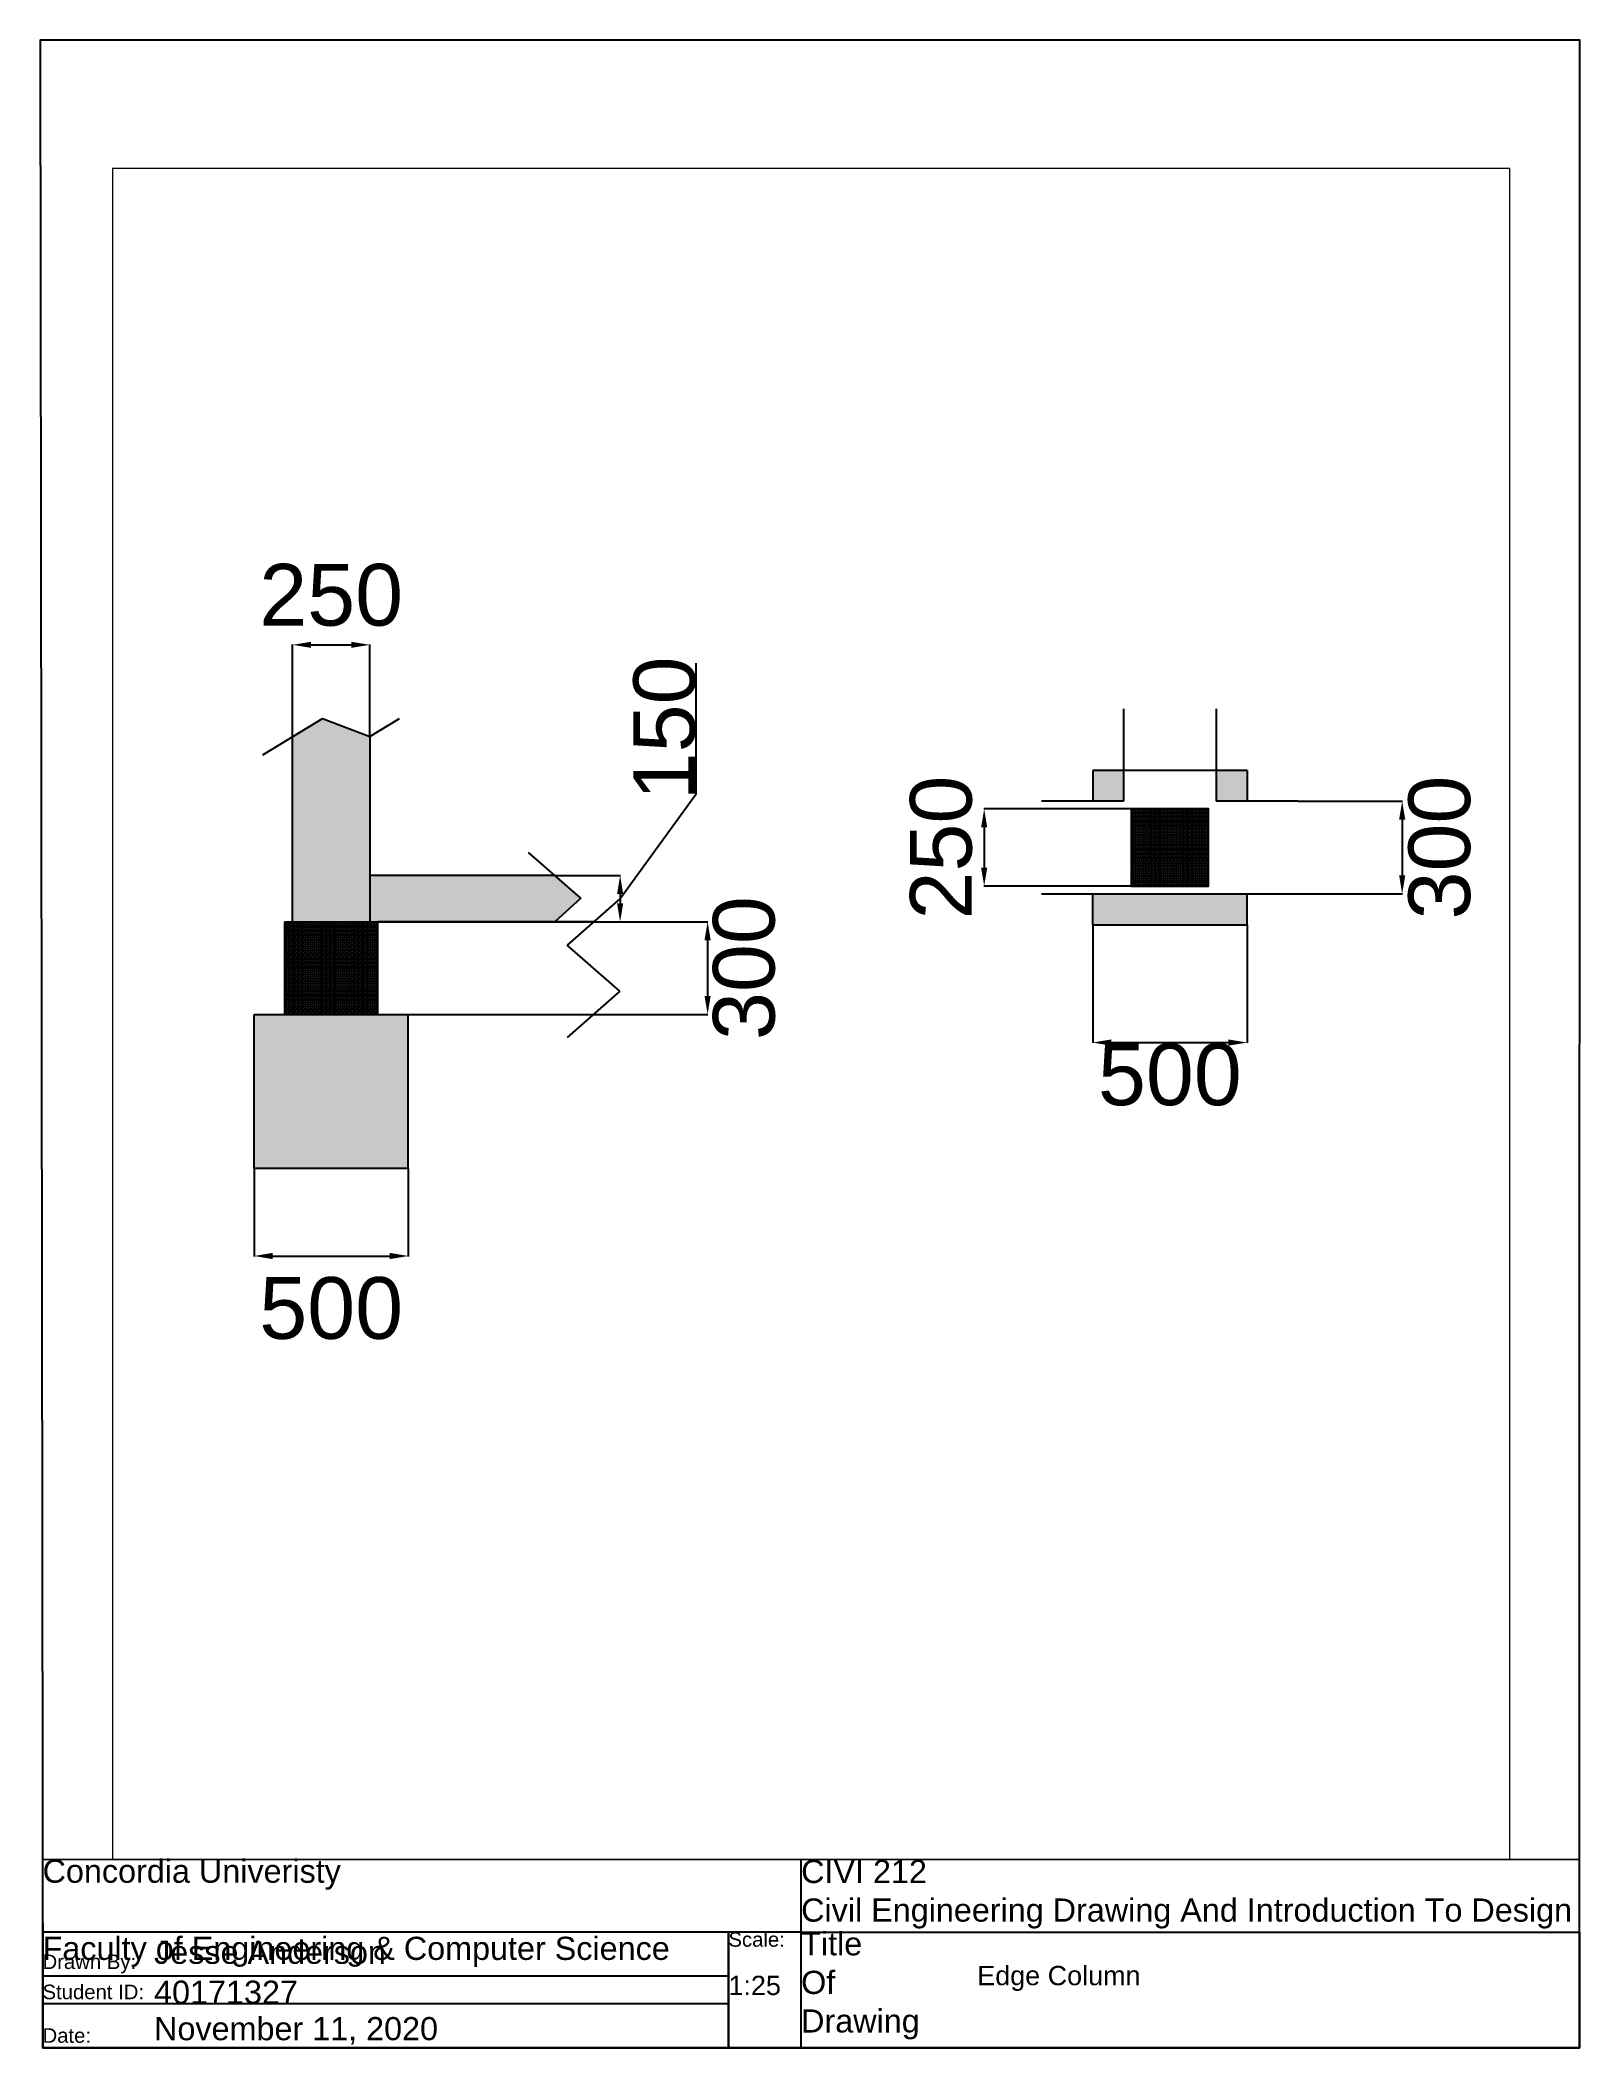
# Paper-space layout 'Edge Column' of a CAD drawing. Header units: millimetres. Extents: x 0 to 200, y 0 to 260.
# The model-space entities are those that its viewports show. They can reach past a viewport. Long polylines and large blocks are cut down to what shows.
import ezdxf

# ---------------------------------------------------------------- set-up
doc = ezdxf.new("R2010")
doc.units = ezdxf.units.MM
doc.layers.add('Centreline', color=7, linetype='Continuous', plot=False)
doc.styles.add('Annotative', font='arial.ttf')
doc.styles.get("Standard").update_dxf_attribs({"font": 'arial.ttf', "height": 100})
doc.dimstyles.new('Annotative', dxfattribs={"dimscale": 0, "dimtxt": 100, "dimasz": 60, "dimexe": 1.25, "dimexo": 0.625, "dimtad": 1, "dimtxsty": 'Standard', "dimcen": 2.5, "dimadec": 0, "dimazin": 0, "dimtfac": 1, "dimtmove": 0, "dimatfit": 3, "dimfxl": 1, "dimarcsym": 0})
pattern_1 = [(0, (-15910.804, -17830.3674), (0, 6.985), [5.08, -1.905]), (90, (-15910.804, -17830.3674), (-6.985, 4e-16), [5.08, -1.905])]
pattern_2 = [(0, (-12587.774, -9212.82), (0, 6.985), [5.08, -1.905]), (90, (-12587.774, -9212.82), (-6.985, 4e-16), [5.08, -1.905])]

# ---------------------------------------------------------------- blocks, each defined once
blk = doc.blocks.new('*D133')
at = {"layer": 'Centreline', "color": 0, "lineweight": -2, "transparency": 16777216}
for p, q in [((47137.3, -3058.3), (47137.3, -2760.3)), ((47197.3, -2761.6), (47327.3, -2761.6)), ((47387.3, -3058.3), (47387.3, -2760.3))]:
    blk.add_line(p, q, dxfattribs=at)
at = {"layer": 'Centreline', "color": 0, "lineweight": -3, "transparency": 16777216}
for points in [[(47197.3, -2751.6), (47197.3, -2771.6), (47137.3, -2761.6)], [(47327.3, -2751.6), (47327.3, -2771.6), (47387.3, -2761.6)]]:
    blk.add_solid(points, dxfattribs=at)
at = {"layer": 'Defpoints', "color": 0, "lineweight": -3, "transparency": 16777216}
for p in [(47387.3, -2761.6), (47137.3, -3059), (47387.3, -3059)]:
    blk.add_point(p, dxfattribs=at)
at = {"layer": 'Centreline', "color": 0, "lineweight": -3, "transparency": 16777216, "insert": (47262.3, -2600.8), "char_height": 100, "attachment_point": 5}
blk.add_mtext('{\\H2x;250}', dxfattribs=at)
blk = doc.blocks.new('*D134')
at = {"layer": 'Centreline', "color": 0, "lineweight": -2, "transparency": 16777216}
for p, q in [((48112.9, -3659), (48483.3, -3659)), ((48482.1, -3719), (48482.1, -3899)), ((48112.9, -3959), (48483.3, -3959))]:
    blk.add_line(p, q, dxfattribs=at)
at = {"layer": 'Centreline', "color": 0, "lineweight": -3, "transparency": 16777216}
for points in [[(48472.1, -3719), (48492.1, -3719), (48482.1, -3659)], [(48472.1, -3899), (48492.1, -3899), (48482.1, -3959)]]:
    blk.add_solid(points, dxfattribs=at)
at = {"layer": 'Defpoints', "color": 0, "lineweight": -3, "transparency": 16777216}
for p in [(48112.3, -3659), (48112.3, -3959), (48482.1, -3959)]:
    blk.add_point(p, dxfattribs=at)
at = {"layer": 'Centreline', "color": 0, "lineweight": -3, "transparency": 16777216, "insert": (48600.8, -3809), "char_height": 100, "attachment_point": 5, "rotation": 90}
blk.add_mtext('{\\H2x;300}', dxfattribs=at)
blk = doc.blocks.new('*D135')
at = {"layer": 'Centreline', "color": 0, "lineweight": -2, "transparency": 16777216}
for p, q in [((47012.3, -4459.6), (47012.3, -4743.2)), ((47512.3, -4459.6), (47512.3, -4743.2)), ((47072.3, -4742), (47452.3, -4742))]:
    blk.add_line(p, q, dxfattribs=at)
at = {"layer": 'Centreline', "color": 0, "lineweight": -3, "transparency": 16777216}
for points in [[(47072.3, -4732), (47072.3, -4752), (47012.3, -4742)], [(47452.3, -4732), (47452.3, -4752), (47512.3, -4742)]]:
    blk.add_solid(points, dxfattribs=at)
at = {"layer": 'Defpoints', "color": 0, "lineweight": -3, "transparency": 16777216}
for p in [(47012.3, -4459), (47512.3, -4459), (47512.3, -4742)]:
    blk.add_point(p, dxfattribs=at)
at = {"layer": 'Centreline', "color": 0, "lineweight": -3, "transparency": 16777216, "insert": (47262.3, -4911.8), "char_height": 100, "attachment_point": 5}
blk.add_mtext('{\\H2x;500}', dxfattribs=at)
blk = doc.blocks.new('*D136')
at = {"layer": 'Centreline', "color": 0, "lineweight": -2, "transparency": 16777216}
for p, q in [((48445.5, -3244.3), (48445.5, -2820.6)), ((48198.7, -3584), (48445.5, -3244.3)), ((47987.9, -3509), (48199.9, -3509)), ((48198.7, -3569), (48198.7, -3599)), ((47987.9, -3659), (48199.9, -3659))]:
    blk.add_line(p, q, dxfattribs=at)
at = {"layer": 'Centreline', "color": 0, "lineweight": -3, "transparency": 16777216}
for points in [[(48188.7, -3569), (48208.7, -3569), (48198.7, -3509)], [(48188.7, -3599), (48208.7, -3599), (48198.7, -3659)]]:
    blk.add_solid(points, dxfattribs=at)
at = {"layer": 'Defpoints', "color": 0, "lineweight": -3, "transparency": 16777216}
for p in [(47987.3, -3509), (47987.3, -3659), (48198.7, -3659)]:
    blk.add_point(p, dxfattribs=at)
at = {"layer": 'Centreline', "color": 0, "lineweight": -3, "transparency": 16777216, "insert": (48342.8, -3032.4), "char_height": 100, "attachment_point": 5, "rotation": 90}
blk.add_mtext('{\\H2x;150}', dxfattribs=at)
blk = doc.blocks.new('*D141')
at = {"layer": 'Centreline', "color": 0, "lineweight": -2, "transparency": 16777216}
for p, q in [((50396.2, -3268.4), (50734.1, -3268.4)), ((50732.9, -3328.4), (50732.9, -3508.4)), ((50396.2, -3568.4), (50734.1, -3568.4))]:
    blk.add_line(p, q, dxfattribs=at)
at = {"layer": 'Centreline', "color": 0, "lineweight": -3, "transparency": 16777216}
for points in [[(50722.9, -3328.4), (50742.9, -3328.4), (50732.9, -3268.4)], [(50722.9, -3508.4), (50742.9, -3508.4), (50732.9, -3568.4)]]:
    blk.add_solid(points, dxfattribs=at)
at = {"layer": 'Defpoints', "color": 0, "lineweight": -3, "transparency": 16777216}
for p in [(50395.6, -3268.4), (50395.6, -3568.4), (50732.9, -3568.4)]:
    blk.add_point(p, dxfattribs=at)
at = {"layer": 'Centreline', "color": 0, "lineweight": -3, "transparency": 16777216, "insert": (50854.3, -3418.4), "char_height": 100, "attachment_point": 5, "rotation": 90}
blk.add_mtext('{\\H2x;300}', dxfattribs=at)
blk = doc.blocks.new('*D142')
at = {"layer": 'Centreline', "color": 0, "lineweight": -2, "transparency": 16777216}
for p, q in [((49730, -3669.1), (49730, -4051.6)), ((50230, -3669.1), (50230, -4051.6)), ((49790, -4050.3), (50170, -4050.3))]:
    blk.add_line(p, q, dxfattribs=at)
at = {"layer": 'Centreline', "color": 0, "lineweight": -3, "transparency": 16777216}
for points in [[(49790, -4040.3), (49790, -4060.3), (49730, -4050.3)], [(50170, -4040.3), (50170, -4060.3), (50230, -4050.3)]]:
    blk.add_solid(points, dxfattribs=at)
at = {"layer": 'Defpoints', "color": 0, "lineweight": -3, "transparency": 16777216}
for p in [(49730, -3668.4), (50230, -3668.4), (50230, -4050.3)]:
    blk.add_point(p, dxfattribs=at)
at = {"layer": 'Centreline', "color": 0, "lineweight": -3, "transparency": 16777216, "insert": (49980, -4154.8), "char_height": 100, "attachment_point": 5}
blk.add_mtext('{\\H2x;500}', dxfattribs=at)
blk = doc.blocks.new('*D140')
at = {"layer": 'Centreline', "color": 0, "lineweight": -2, "transparency": 16777216}
for p, q in [((49854.4, -3293.4), (49377.1, -3293.4)), ((49378.3, -3353.4), (49378.3, -3483.4)), ((49854.4, -3543.4), (49377.1, -3543.4))]:
    blk.add_line(p, q, dxfattribs=at)
at = {"layer": 'Centreline', "color": 0, "lineweight": -3, "transparency": 16777216}
for points in [[(49368.3, -3353.4), (49388.3, -3353.4), (49378.3, -3293.4)], [(49368.3, -3483.4), (49388.3, -3483.4), (49378.3, -3543.4)]]:
    blk.add_solid(points, dxfattribs=at)
at = {"layer": 'Defpoints', "color": 0, "lineweight": -3, "transparency": 16777216}
for p in [(49855, -3293.4), (49378.3, -3543.4), (49855, -3543.4)]:
    blk.add_point(p, dxfattribs=at)
at = {"layer": 'Centreline', "color": 0, "lineweight": -3, "transparency": 16777216, "insert": (49239.3, -3418.4), "char_height": 100, "attachment_point": 5, "rotation": 90}
blk.add_mtext('{\\H2x;250}', dxfattribs=at)

msp = doc.modelspace()

# ---------------------------------------------------------------- hatches: boundary and pattern name
at = {"layer": 'Centreline', "lineweight": -3, "true_color": 0x642165, "transparency": 33554559}
h = msp.add_hatch(dxfattribs=at)
h.set_pattern_fill('ANGLE', color=219)
h.set_pattern_definition(pattern_1)
h.paths.add_polyline_path([(47137.276, -3658.962), (47387.276, -3658.962), (47387.276, -3058.962), (47234.12, -3000.386), (47137.276, -3058.962)])
at = {"layer": 'Centreline', "lineweight": -3, "true_color": 0x991b1e, "transparency": 33554559}
h = msp.add_hatch(dxfattribs=at)
h.set_pattern_fill('ANGLE', color=244)
h.set_pattern_definition(pattern_2)
h.paths.add_polyline_path([(49730.05, -3268.447), (49830.05, -3268.447), (49830.05, -3168.447), (49730.05, -3168.447)])
h.paths.add_polyline_path([(50130.05, -3268.447), (50230.05, -3268.447), (50230.05, -3168.447), (50130.05, -3168.447)])
h.paths.add_polyline_path([(50230.05, -3668.447), (50230.05, -3568.447), (49730.05, -3568.447), (49730.05, -3668.447)])
at = {"layer": 'Centreline', "lineweight": -3, "true_color": 0x642165, "transparency": 33554559}
h = msp.add_hatch(dxfattribs=at)
h.set_pattern_fill('ANGLE', color=219)
h.set_pattern_definition(pattern_2)
h.paths.add_polyline_path([(49855.05, -3293.447), (49855.05, -3543.447), (50105.05, -3543.447), (50105.05, -3293.447)])
at = {"layer": 'Centreline', "lineweight": -3, "true_color": 0x136734, "transparency": 33554559}
h = msp.add_hatch(dxfattribs=at)
h.set_pattern_fill('ANGLE', color=116)
h.set_pattern_definition([(0, (-15910.804, -17530.3674), (0, 6.985), [5.08, -1.905]), (90, (-15910.804, -17530.3674), (-6.985, 4e-16), [5.08, -1.905])])
h.paths.add_polyline_path([(48071.342, -3582.406), (47987.276, -3508.962), (47387.276, -3508.962), (47387.276, -3658.962), (47987.276, -3658.962)])
at = {"layer": 'Centreline', "lineweight": -3, "true_color": 0xcd6928, "transparency": 33554559}
h = msp.add_hatch(dxfattribs=at)
h.set_pattern_fill('ANGLE', color=32)
h.set_pattern_definition(pattern_1)
h.paths.add_polyline_path([(47112.276, -3658.962), (47112.276, -3958.962), (47412.276, -3958.962), (47412.276, -3658.962), (47387.276, -3658.962)])
at = {"layer": 'Centreline', "lineweight": -3, "true_color": 0x991b1e, "transparency": 33554559}
h = msp.add_hatch(dxfattribs=at)
h.set_pattern_fill('ANGLE', color=244)
h.set_pattern_definition(pattern_1)
h.paths.add_polyline_path([(47012.276, -4458.962), (47512.276, -4458.962), (47512.276, -3958.962), (47412.276, -3958.962), (47012.276, -3958.962)])

# ---------------------------------------------------------------- linework, layer by layer
at = {"layer": 'Centreline', "color": 32, "lineweight": -3, "true_color": 0xcd6928}
for p, q in [((49830.05, -2968.447), (49830.05, -3268.447)), ((50130.05, -2968.447), (50130.05, -3268.447)), ((49830.05, -3268.447), (49564.528, -3268.447)), ((50395.571, -3268.447), (50130.05, -3268.447)), ((49564.528, -3568.447), (50395.571, -3568.447)), ((47112.276, -3658.962), (47412.276, -3658.962)), ((47112.276, -3958.962), (47112.276, -3658.962)), ((48112.276, -3658.962), (47412.276, -3658.962)), ((47412.276, -3658.962), (47412.276, -3958.962)), ((47412.276, -3958.962), (48112.276, -3958.962))]:
    msp.add_line(p, q, dxfattribs=at)
at = {"layer": 'Centreline', "color": 219, "lineweight": -3, "true_color": 0x642165}
for p, q in [((47137.276, -3658.962), (47137.276, -3058.962)), ((47387.276, -3058.962), (47387.276, -3658.962))]:
    msp.add_line(p, q, dxfattribs=at)
at = {"layer": 'Centreline', "color": 244, "lineweight": -3, "true_color": 0x991b1e}
for p, q in [((50230.05, -3168.447), (49730.05, -3168.447)), ((49730.05, -3168.447), (49730.05, -3268.447)), ((50230.05, -3168.447), (50230.05, -3268.447)), ((49730.05, -3668.447), (49730.05, -3568.447)), ((50230.05, -3668.447), (50230.05, -3568.447)), ((49730.05, -3668.447), (50230.05, -3668.447)), ((47012.276, -3958.962), (47512.276, -3958.962)), ((47012.276, -4458.962), (47012.276, -3958.962)), ((47387.276, -3958.962), (47137.276, -3958.962)), ((47512.276, -4458.962), (47512.276, -3958.962)), ((47512.276, -4458.962), (47012.276, -4458.962))]:
    msp.add_line(p, q, dxfattribs=at)
at = {"layer": 'Centreline', "lineweight": -3}
for p, q in [((48071.342, -3582.406), (47901.848, -3434.326)), ((48197.705, -3584.691), (48026.848, -3734.691)), ((48197.705, -3883.962), (48026.848, -3734.691)), ((48197.705, -3883.962), (48026.848, -4033.962))]:
    msp.add_line(p, q, dxfattribs=at)
at = {"layer": 'Centreline', "color": 116, "lineweight": -3, "true_color": 0x136734}
for p, q in [((47987.276, -3508.962), (47387.276, -3508.962)), ((47387.276, -3658.962), (47987.276, -3658.962))]:
    msp.add_line(p, q, dxfattribs=at)
at = {"layer": 'Centreline', "lineweight": -3}
for points in [[(47040.433, -3117.537), (47234.12, -3000.386)], [(47234.12, -3000.386), (47387.276, -3058.962)], [(47387.276, -3058.962), (47484.12, -3000.386)], [(48071.342, -3582.406), (47987.276, -3658.962)]]:
    msp.add_lwpolyline(points, dxfattribs=at)
msp.add_lwpolyline([(49855.05, -3543.447), (50105.05, -3543.447), (50105.05, -3293.447), (49855.05, -3293.447)], close=True, dxfattribs=at)

# ---------------------------------------------------------------- dimensions: what is measured, and where the dimension line sits
for base, p1, p2, picture, middle in [((47387.276, -2761.552), (47137.276, -3058.962), (47387.276, -3058.962), '*D133', (47262.276, -2600.78)), ((50230.05, -4050.331), (49730.05, -3668.447), (50230.05, -3668.447), '*D142', (49980.05, -4154.778)), ((47512.276, -4741.997), (47012.276, -4458.962), (47512.276, -4458.962), '*D135', (47262.276, -4911.758))]:
    dim = msp.add_linear_dim(base=base, p1=p1, p2=p2, text='{\\H2x;<>}', dimstyle='Annotative', override={"dimtmove": 2}, dxfattribs=at)
    dim.commit()
    dim.dimension.update_dxf_attribs({"geometry": picture, "text_midpoint": middle, "dimtype": 160})
for base, p1, p2, override, picture, middle in [((48198.699, -3658.962), (47987.276, -3508.962), (47987.276, -3658.962), {"dimtmove": 1}, '*D136', (48445.517, -3243.626)), ((49378.302, -3543.447), (49855.05, -3293.447), (49855.05, -3543.447), {"dimtmove": 2}, '*D140', (49239.259, -3418.447)), ((50732.857, -3568.447), (50395.571, -3268.447), (50395.571, -3568.447), {"dimtmove": 2}, '*D141', (50854.349, -3418.447)), ((48482.051, -3958.962), (48112.276, -3658.962), (48112.276, -3958.962), {"dimtmove": 2}, '*D134', (48600.839, -3808.962))]:
    dim = msp.add_linear_dim(base=base, p1=p1, p2=p2, angle=90, text='{\\H2x;<>}', dimstyle='Annotative', override=override, dxfattribs=at)
    dim.commit()
    dim.dimension.update_dxf_attribs({"geometry": picture, "text_midpoint": middle, "dimtype": 160})

psp = doc.layouts.new('Edge Column')

# ---------------------------------------------------------------- linework, layer by layer
at = {"layer": 'Centreline', "lineweight": -3}
for p, q in [((98.66, 15.25), (98.66, 24.66)), ((89.24, 0.8), (89.24, 15.25))]:
    psp.add_line(p, q, dxfattribs=at)
for points in [[(0.35, 0.28), (199.56, 0.28), (199.6, 260.49), (0.02, 260.49)], [(0.34, 0.26), (199.57, 0.3), (199.57, 24.66), (0.34, 24.62)], [(0.33, 9.6), (89.24, 9.6), (89.24, 15.25), (0.33, 15.25)], [(98.66, 15.25), (89.24, 15.25), (89.24, 0.3), (98.66, 0.3)], [(199.57, 0.28), (98.66, 0.28), (98.66, 15.25), (199.57, 15.24)], [(0.33, 0.3), (89.24, 0.3), (89.24, 5.95), (0.33, 5.95)]]:
    psp.add_lwpolyline(points, close=True, dxfattribs=at)

# ---------------------------------------------------------------- texts
at = {"layer": 'Centreline', "lineweight": -3, "attachment_point": 1, "style": 'Annotative'}
for s, insert, char_height, width in [('Concordia Univeristy\\P\\PFaculty of Engineering & Computer Science', (0.34, 24.66), 3, 92.5244), ('CIVI 212\\PCivil Engineering Drawing And Introduction To Design', (98.66, 24.62), 3, 120.498), ('Jesse Anderson', (14.79, 14.15), 3, 43.9039), ('Scale:', (89.24, 15.25), 1.883, 9.4139), ('Title Of Drawing', (98.66, 15.25), 3, 11.7378), ('Drawn By:', (0.33, 12.36), 1.883, 14.4624), ('Edge Column', (121.49, 10.88), 2.5, 57.4365), ('Student ID:', (0.33, 8.45), 1.8828, 14.4624), ('40171327 ', (14.79, 8.97), 3, 43.9039), ('1:25', (89.24, 9.6), 2.5, 9.4139), ('Date:', (0.33, 2.8), 1.883, 14.4624), ('November 11, 2020', (14.79, 4.25), 3, 43.9039)]:
    psp.add_mtext(s, dxfattribs=dict(at, insert=insert, char_height=char_height, width=width))

# ---------------------------------------------------------------- viewports
at = {"layer": 'Centreline', "lineweight": -3}
psp.add_viewport(center=(99.96, 134.26), size=(181.11, 219.2), view_center_point=(48817.669, -3957.864), view_height=5480.0054, dxfattribs=at)

doc.saveas('drawing.dxf')
